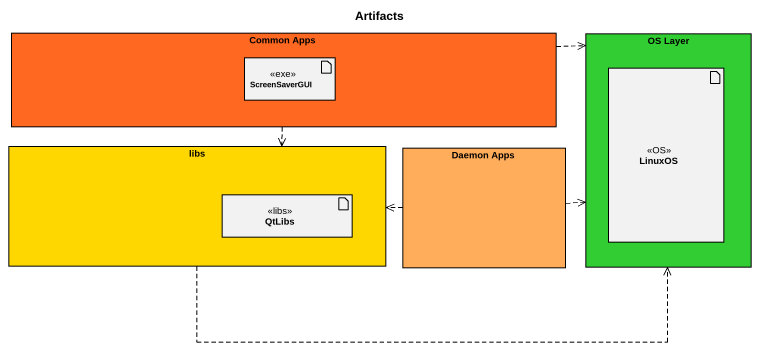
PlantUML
@startuml
title Artifacts
rectangle "Common Apps" as Common_Apps #FF6820 {
  artifact ScreenSaverGUI <<exe>>
}
rectangle "OS Layer" as OS_Layer #32CD32 {
  artifact LinuxOS <<OS>>
}
rectangle libs #FFD700 {
  artifact QtLibs <<libs>>
}
rectangle "Daemon Apps" as Daemon_Apps #FFAD5B
Common_Apps .right.> OS_Layer
Common_Apps ..> libs
libs .right.> OS_Layer
Daemon_Apps .right.> OS_Layer
Daemon_Apps .left.> libs
@enduml
